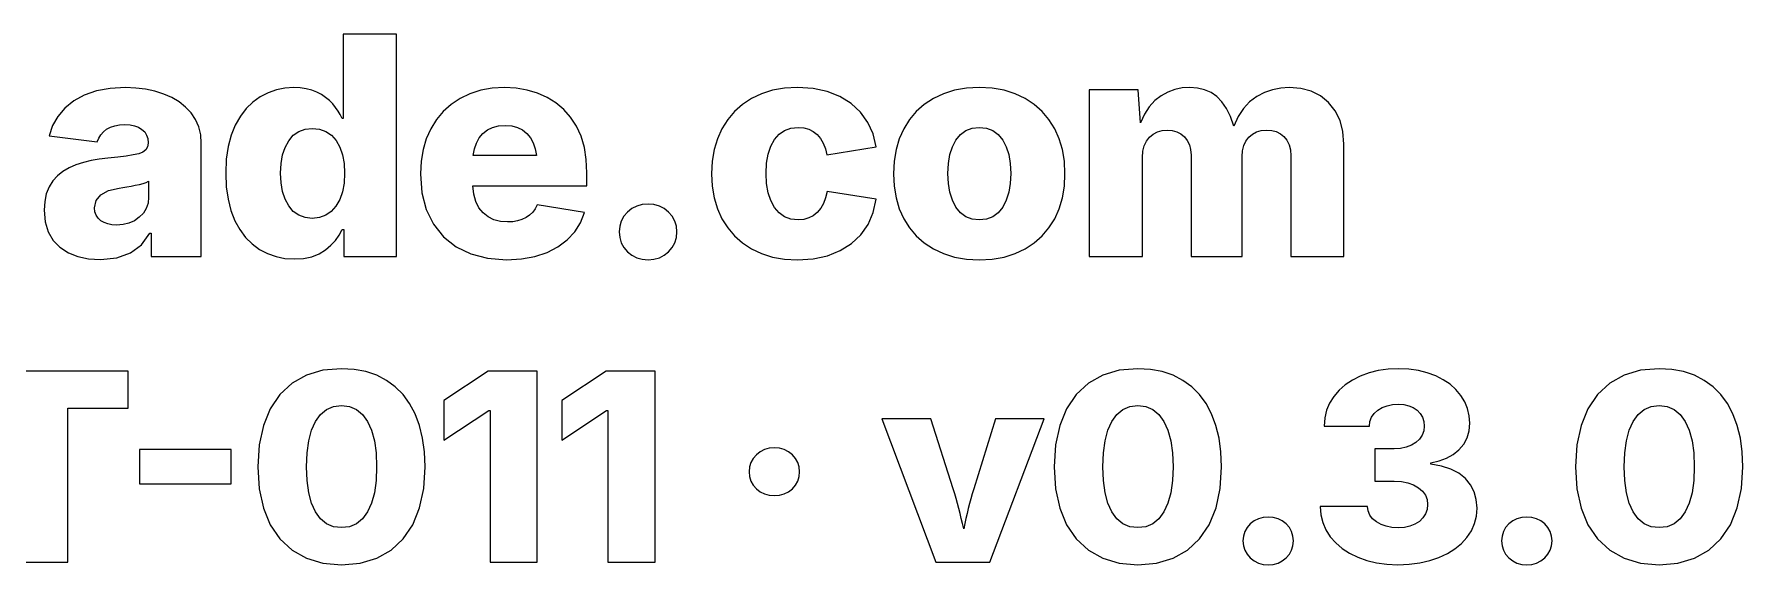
# Model space of a CAD drawing. Header units: metres. Extents: x 0.8 to 62.5, y 0.8 to 12.
# Drawn here: x 31.15 to 62.52, y 1.8 to 11.54 of the extents above; entities that cross this region are included whole.
import ezdxf

# ---------------------------------------------------------------- set-up
doc = ezdxf.new("R2010")
doc.units = ezdxf.units.M

msp = doc.modelspace()

# ---------------------------------------------------------------- linework, layer by layer
for p, q in [((37.8, 11.5402), (36.8239, 11.5402)), ((36.8239, 11.5402), (36.8239, 9.99503)), ((37.8, 7.45805), (37.8, 11.5402)), ((32.0674, 10.4215), (31.8728, 10.3142)), ((32.2904, 10.4981), (32.0674, 10.4215)), ((32.5421, 10.5441), (32.2904, 10.4981)), ((32.8223, 10.5594), (32.5421, 10.5441)), ((33.0126, 10.5521), (32.8223, 10.5594)), ((33.1935, 10.53), (33.0126, 10.5521)), ((33.3652, 10.4931), (33.1935, 10.53)), ((33.5276, 10.4416), (33.3652, 10.4931)), ((33.6774, 10.3758), (33.5276, 10.4416)), ((33.8109, 10.2961), (33.6774, 10.3758)), ((35.2996, 10.3896), (35.164, 10.2935)), ((35.4446, 10.4639), (35.2996, 10.3896)), ((35.5951, 10.517), (35.4446, 10.4639)), ((35.751, 10.5488), (35.5951, 10.517)), ((35.9124, 10.5594), (35.751, 10.5488)), ((36.0326, 10.5542), (35.9124, 10.5594)), ((36.1438, 10.5385), (36.0326, 10.5542)), ((36.2458, 10.5124), (36.1438, 10.5385)), ((36.3387, 10.4759), (36.2458, 10.5124)), ((36.4231, 10.4312), (36.3387, 10.4759)), ((36.4996, 10.3807), (36.4231, 10.4312)), ((36.5683, 10.3243), (36.4996, 10.3807)), ((38.9678, 10.3608), (38.8039, 10.2516)), ((39.1495, 10.4477), (38.9678, 10.3608)), ((39.3465, 10.5098), (39.1495, 10.4477)), ((39.559, 10.547), (39.3465, 10.5098)), ((39.7868, 10.5594), (39.559, 10.547)), ((40.0008, 10.5482), (39.7868, 10.5594)), ((40.2023, 10.5146), (40.0008, 10.5482)), ((40.3914, 10.4585), (40.2023, 10.5146)), ((40.568, 10.38), (40.3914, 10.4585)), ((40.7292, 10.2796), (40.568, 10.38)), ((44.32, 10.3608), (44.1536, 10.2516)), ((44.5053, 10.4477), (44.32, 10.3608)), ((44.7078, 10.5098), (44.5053, 10.4477)), ((44.9274, 10.547), (44.7078, 10.5098)), ((45.1643, 10.5594), (44.9274, 10.547)), ((45.451, 10.5411), (45.1643, 10.5594)), ((45.7108, 10.4861), (45.451, 10.5411)), ((45.9439, 10.3945), (45.7108, 10.4861)), ((46.1501, 10.2663), (45.9439, 10.3945)), ((47.6589, 10.3608), (47.4924, 10.2516)), ((47.8442, 10.4477), (47.6589, 10.3608)), ((48.0466, 10.5098), (47.8442, 10.4477)), ((48.2663, 10.547), (48.0466, 10.5098)), ((48.5031, 10.5594), (48.2663, 10.547)), ((48.7399, 10.547), (48.5031, 10.5594)), ((48.9592, 10.5098), (48.7399, 10.547)), ((49.1613, 10.4477), (48.9592, 10.5098)), ((49.3459, 10.3608), (49.1613, 10.4477)), ((49.5118, 10.2516), (49.3459, 10.3608)), ((51.4208, 10.5211), (50.5205, 10.5211)), ((50.5205, 10.5211), (50.5205, 7.45805)), ((51.4657, 9.91286), (51.4208, 10.5211)), ((51.8401, 10.4101), (51.7247, 10.322)), ((51.9652, 10.4767), (51.8401, 10.4101)), ((52.095, 10.5242), (51.9652, 10.4767)), ((52.2296, 10.5527), (52.095, 10.5242)), ((52.3688, 10.5622), (52.2296, 10.5527)), ((52.5113, 10.5517), (52.3688, 10.5622)), ((52.6413, 10.5204), (52.5113, 10.5517)), ((52.7588, 10.4682), (52.6413, 10.5204)), ((52.8639, 10.3951), (52.7588, 10.4682)), ((52.9576, 10.2985), (52.8639, 10.3951)), ((53.5987, 10.3964), (53.4677, 10.3003)), ((53.7406, 10.4689), (53.5987, 10.3964)), ((53.8873, 10.5208), (53.7406, 10.4689)), ((54.0386, 10.5518), (53.8873, 10.5208)), ((54.1947, 10.5622), (54.0386, 10.5518)), ((54.405, 10.5449), (54.1947, 10.5622)), ((54.5954, 10.493), (54.405, 10.5449)), ((54.7661, 10.4065), (54.5954, 10.493)), ((54.9169, 10.2855), (54.7661, 10.4065)), ((31.7094, 10.1825), (31.5794, 10.0324)), ((31.8728, 10.3142), (31.7094, 10.1825)), ((33.9284, 10.2025), (33.8109, 10.2961)), ((34.0297, 10.095), (33.9284, 10.2025)), ((34.1113, 9.9744), (34.0297, 10.095)), ((35.0422, 10.1752), (34.9341, 10.0346)), ((35.164, 10.2935), (35.0422, 10.1752)), ((36.629, 10.2621), (36.5683, 10.3243)), ((36.6824, 10.1967), (36.629, 10.2621)), ((36.7289, 10.1303), (36.6824, 10.1967)), ((36.7686, 10.0631), (36.7289, 10.1303)), ((36.8015, 9.99503), (36.7686, 10.0631)), ((38.6597, 10.1228), (38.5353, 9.97423)), ((38.8039, 10.2516), (38.6597, 10.1228)), ((40.8723, 10.1581), (40.7292, 10.2796)), ((40.9971, 10.0153), (40.8723, 10.1581)), ((44.0076, 10.1228), (43.8822, 9.97423)), ((44.1536, 10.2516), (44.0076, 10.1228)), ((46.3234, 10.1067), (46.1501, 10.2663)), ((46.4576, 9.92107), (46.3234, 10.1067)), ((47.3465, 10.1228), (47.2211, 9.97423)), ((47.4924, 10.2516), (47.3465, 10.1228)), ((49.6573, 10.1228), (49.5118, 10.2516)), ((49.7824, 9.97423), (49.6573, 10.1228)), ((51.5375, 10.0734), (51.4657, 9.91286)), ((51.6238, 10.2098), (51.5375, 10.0734)), ((51.7247, 10.322), (51.6238, 10.2098)), ((53.0409, 10.1759), (52.9576, 10.2985)), ((53.1139, 10.0272), (53.0409, 10.1759)), ((53.3537, 10.1776), (53.2566, 10.0284)), ((53.4677, 10.3003), (53.3537, 10.1776)), ((55.0403, 10.1341), (54.9169, 10.2855)), ((55.1284, 9.9567), (55.0403, 10.1341)), ((31.4829, 9.86398), (31.4199, 9.67725)), ((31.5794, 10.0324), (31.4829, 9.86398)), ((32.3686, 9.69502), (32.4172, 9.74878)), ((32.4172, 9.74878), (32.4773, 9.79501)), ((32.4773, 9.79501), (32.5478, 9.83218)), ((32.5478, 9.83218), (32.6273, 9.85873)), ((32.6273, 9.85873), (32.716, 9.87466)), ((32.716, 9.87466), (32.8138, 9.87997)), ((32.8138, 9.87997), (32.9081, 9.87459)), ((32.9081, 9.87459), (32.9916, 9.8584)), ((32.9916, 9.8584), (33.0644, 9.83144)), ((33.0644, 9.83144), (33.1266, 9.79369)), ((33.1266, 9.79369), (33.1763, 9.74599)), ((33.1763, 9.74599), (33.2118, 9.68922)), ((34.1696, 9.84126), (34.1113, 9.9744)), ((34.2046, 9.69565), (34.1696, 9.84126)), ((34.8396, 9.87173), (34.7629, 9.68596)), ((34.9341, 10.0346), (34.8396, 9.87173)), ((35.9046, 9.68436), (36.0046, 9.75499)), ((36.0046, 9.75499), (36.1213, 9.79738)), ((36.1213, 9.79738), (36.2546, 9.81149)), ((36.2546, 9.81149), (36.387, 9.79762)), ((36.387, 9.79762), (36.5039, 9.75601)), ((36.5039, 9.75601), (36.6051, 9.68665)), ((36.8239, 9.99503), (36.8015, 9.99503)), ((38.4307, 9.806), (38.3479, 9.62073)), ((38.5353, 9.97423), (38.4307, 9.806)), ((39.3872, 9.71696), (39.4689, 9.78229)), ((39.4689, 9.78229), (39.5642, 9.82895)), ((39.5642, 9.82895), (39.673, 9.85695)), ((39.673, 9.85695), (39.7952, 9.86627)), ((39.7952, 9.86627), (39.916, 9.85712)), ((39.916, 9.85712), (40.0231, 9.82964)), ((40.0231, 9.82964), (40.1166, 9.78383)), ((40.1166, 9.78383), (40.1963, 9.71971)), ((41.1037, 9.85121), (40.9971, 10.0153)), ((41.1889, 9.66687), (41.1037, 9.85121)), ((43.7773, 9.806), (43.6945, 9.62073)), ((43.8822, 9.97423), (43.7773, 9.806)), ((44.8257, 9.70232), (44.9265, 9.77211)), ((44.9265, 9.77211), (45.0431, 9.81398)), ((45.0431, 9.81398), (45.1755, 9.82794)), ((45.1755, 9.82794), (45.2783, 9.81972)), ((45.2783, 9.81972), (45.3707, 9.79506)), ((45.3707, 9.79506), (45.4529, 9.75395)), ((45.4529, 9.75395), (45.5246, 9.6964)), ((46.5527, 9.70941), (46.4576, 9.92107)), ((47.1161, 9.806), (47.0333, 9.62073)), ((47.2211, 9.97423), (47.1161, 9.806)), ((48.1565, 9.69847), (48.2556, 9.7704)), ((48.2556, 9.7704), (48.3711, 9.81355)), ((48.3711, 9.81355), (48.5031, 9.82794)), ((48.5031, 9.82794), (48.6351, 9.81355)), ((48.6351, 9.81355), (48.7506, 9.7704)), ((48.7506, 9.7704), (48.8497, 9.69847)), ((49.8872, 9.806), (49.7824, 9.97423)), ((49.9701, 9.62073), (49.8872, 9.806)), ((51.6952, 9.70737), (51.7725, 9.74847)), ((51.7725, 9.74847), (51.8586, 9.77315)), ((51.8586, 9.77315), (51.9537, 9.78136)), ((51.9537, 9.78136), (52.046, 9.77356)), ((52.046, 9.77356), (52.1294, 9.75018)), ((52.1294, 9.75018), (52.2038, 9.71123)), ((53.1766, 9.85258), (53.1139, 10.0272)), ((53.2566, 10.0284), (53.1766, 9.85258)), ((53.5172, 9.70659), (53.5938, 9.74814)), ((53.5938, 9.74814), (53.6813, 9.77306)), ((53.6813, 9.77306), (53.7796, 9.78136)), ((53.7796, 9.78136), (53.8721, 9.77382)), ((53.8721, 9.77382), (53.956, 9.75122)), ((53.956, 9.75122), (54.0312, 9.71355)), ((55.1812, 9.75327), (55.1284, 9.9567)), ((55.1988, 9.52382), (55.1812, 9.75327)), ((31.4199, 9.67725), (32.3062, 9.5649)), ((32.3062, 9.5649), (32.3316, 9.63373)), ((32.3316, 9.63373), (32.3686, 9.69502)), ((33.197, 9.41869), (33.1431, 9.377)), ((33.2294, 9.4722), (33.197, 9.41869)), ((33.2118, 9.68922), (33.2331, 9.62338)), ((33.2402, 9.53751), (33.2294, 9.4722)), ((33.2331, 9.62338), (33.2402, 9.54846)), ((33.2402, 9.54846), (33.2402, 9.53751)), ((34.2162, 9.53751), (34.2046, 9.69565)), ((34.2162, 7.45805), (34.2162, 9.53751)), ((34.7081, 9.47655), (34.6752, 9.24352)), ((34.7629, 9.68596), (34.7081, 9.47655)), ((35.7087, 9.32278), (35.7556, 9.46329)), ((35.7556, 9.46329), (35.8212, 9.58546)), ((35.8212, 9.58546), (35.9046, 9.68436)), ((36.6051, 9.68665), (36.6907, 9.58955)), ((36.6907, 9.58955), (36.7588, 9.46866)), ((36.7588, 9.46866), (36.8074, 9.32791)), ((38.2888, 9.42108), (38.2533, 9.20703)), ((38.3479, 9.62073), (38.2888, 9.42108)), ((39.2091, 9.31285), (39.2307, 9.43365)), ((39.2307, 9.43365), (39.2676, 9.54128)), ((39.2676, 9.54128), (39.3198, 9.63571)), ((39.3198, 9.63571), (39.3872, 9.71696)), ((40.1963, 9.71971), (40.2619, 9.63931)), ((40.2619, 9.63931), (40.3127, 9.54471)), ((40.3127, 9.54471), (40.3489, 9.4359)), ((40.3489, 9.4359), (40.3702, 9.31285)), ((41.2499, 9.4632), (41.1889, 9.66687)), ((41.2864, 9.24016), (41.2499, 9.4632)), ((43.6353, 9.42108), (43.5998, 9.20703)), ((43.6945, 9.62073), (43.6353, 9.42108)), ((44.625, 9.33784), (44.6732, 9.4821)), ((44.6732, 9.4821), (44.7407, 9.60461)), ((44.7407, 9.60461), (44.8257, 9.70232)), ((45.5246, 9.6964), (45.5859, 9.62381)), ((45.5859, 9.62381), (45.6365, 9.53751)), ((45.6365, 9.53751), (45.6764, 9.4375)), ((45.6764, 9.4375), (45.7056, 9.32381)), ((45.7056, 9.32381), (46.6087, 9.47174)), ((46.6087, 9.47174), (46.5527, 9.70941)), ((46.9742, 9.42108), (46.9387, 9.20703)), ((47.0333, 9.62073), (46.9742, 9.42108)), ((47.9625, 9.32928), (48.009, 9.47313)), ((48.009, 9.47313), (48.074, 9.59779)), ((48.074, 9.59779), (48.1565, 9.69847)), ((48.8497, 9.69847), (48.9322, 9.59779)), ((48.9322, 9.59779), (48.9973, 9.47313)), ((48.9973, 9.47313), (49.0437, 9.32928)), ((50.0292, 9.42108), (49.9701, 9.62073)), ((50.0647, 9.20703), (50.0292, 9.42108)), ((51.5073, 9.39093), (51.5313, 9.49092)), ((51.5313, 9.49092), (51.5711, 9.57722)), ((51.5711, 9.57722), (51.627, 9.64983)), ((51.627, 9.64983), (51.6952, 9.70737)), ((52.2038, 9.71123), (52.2693, 9.65669)), ((52.2693, 9.65669), (52.3226, 9.58896)), ((52.3226, 9.58896), (52.3608, 9.51045)), ((52.3608, 9.51045), (52.3837, 9.42114)), ((52.3837, 9.42114), (52.3913, 9.32106)), ((53.3384, 9.4006), (53.361, 9.494)), ((53.361, 9.494), (53.3987, 9.57661)), ((53.3987, 9.57661), (53.4514, 9.64845)), ((53.4514, 9.64845), (53.5172, 9.70659)), ((54.0312, 9.71355), (54.0979, 9.66081)), ((54.0979, 9.66081), (54.1525, 9.59351)), ((54.1525, 9.59351), (54.1916, 9.51218)), ((54.1916, 9.51218), (54.215, 9.41679)), ((54.215, 9.41679), (54.2227, 9.30736)), ((55.1988, 7.45805), (55.1988, 9.52382)), ((31.9149, 9.14297), (31.789, 9.08853)), ((32.0507, 9.18665), (31.9149, 9.14297)), ((32.193, 9.22176), (32.0507, 9.18665)), ((32.3417, 9.24831), (32.193, 9.22176)), ((32.4969, 9.26628), (32.3417, 9.24831)), ((32.6819, 9.28366), (32.4969, 9.26628)), ((32.8387, 9.30293), (32.6819, 9.28366)), ((32.9673, 9.32408), (32.8387, 9.30293)), ((33.0677, 9.34711), (32.9673, 9.32408)), ((33.1431, 9.377), (33.0677, 9.34711)), ((34.6752, 9.24352), (34.6643, 8.98683)), ((35.6712, 8.98683), (35.6806, 9.16397)), ((35.6806, 9.16397), (35.7087, 9.32278)), ((36.8074, 9.32791), (36.8366, 9.16731)), ((36.8366, 9.16731), (36.8464, 8.98683)), ((38.2533, 9.20703), (38.2414, 8.97859)), ((40.3702, 9.31285), (39.2091, 9.31285)), ((41.2986, 8.99779), (41.2864, 9.24016)), ((43.5998, 9.20703), (43.588, 8.97859)), ((44.5865, 8.98409), (44.5961, 9.17183)), ((44.5961, 9.17183), (44.625, 9.33784)), ((46.9387, 9.20703), (46.9268, 8.97859)), ((47.9254, 8.98409), (47.9346, 9.16628)), ((47.9346, 9.16628), (47.9625, 9.32928)), ((49.0437, 9.32928), (49.0716, 9.16628)), ((49.0716, 9.16628), (49.0809, 8.98409)), ((50.0766, 8.97859), (50.0647, 9.20703)), ((51.4994, 9.27722), (51.5073, 9.39093)), ((51.4994, 7.45805), (51.4994, 9.27722)), ((52.3913, 9.32106), (52.3913, 7.45805)), ((53.3308, 9.29642), (53.3384, 9.4006)), ((53.3308, 7.45805), (53.3308, 9.29642)), ((54.2227, 9.30736), (54.2227, 7.45805)), ((31.49, 8.84709), (31.4201, 8.73837)), ((31.5765, 8.9406), (31.49, 8.84709)), ((31.6762, 9.02107), (31.5765, 8.9406)), ((31.789, 9.08853), (31.6762, 9.02107)), ((33.0798, 8.78355), (33.1455, 8.80121)), ((33.1455, 8.80121), (33.2018, 8.82057)), ((33.2018, 8.82057), (33.2486, 8.84164)), ((33.2486, 8.84164), (33.2486, 8.54848)), ((34.6643, 8.98683), (34.6748, 8.73727)), ((35.6806, 8.80962), (35.6712, 8.98683)), ((35.7087, 8.65053), (35.6806, 8.80962)), ((36.8365, 8.8085), (36.8071, 8.64882)), ((36.8464, 8.98683), (36.8365, 8.8085)), ((38.2414, 8.97859), (38.2678, 8.62988)), ((41.2986, 8.75668), (41.2986, 8.99779)), ((43.588, 8.97859), (43.5998, 8.75026)), ((44.5961, 8.79718), (44.5865, 8.98409)), ((44.625, 8.631), (44.5961, 8.79718)), ((46.9268, 8.97859), (46.9387, 8.75026)), ((47.9346, 8.80165), (47.9254, 8.98409)), ((47.9625, 8.63786), (47.9346, 8.80165)), ((49.0716, 8.80165), (49.0437, 8.63786)), ((49.0809, 8.98409), (49.0716, 8.80165)), ((50.0647, 8.75026), (50.0766, 8.97859)), ((31.3701, 8.61218), (31.3401, 8.46851)), ((31.4201, 8.73837), (31.3701, 8.61218)), ((32.2557, 8.3512), (32.284, 8.48596)), ((32.284, 8.48596), (32.3686, 8.59161)), ((32.3686, 8.59161), (32.5097, 8.66815)), ((32.5097, 8.66815), (32.7073, 8.71559)), ((32.7073, 8.71559), (32.7774, 8.72707)), ((32.7774, 8.72707), (32.8503, 8.73955)), ((32.8503, 8.73955), (32.926, 8.75308)), ((32.926, 8.75308), (33.0045, 8.76764)), ((33.0045, 8.76764), (33.0798, 8.78355)), ((33.2486, 8.54848), (33.2379, 8.44006)), ((34.6748, 8.73727), (34.7064, 8.50909)), ((34.7064, 8.50909), (34.759, 8.30234)), ((35.7556, 8.50961), (35.7087, 8.65053)), ((35.8212, 8.38684), (35.7556, 8.50961)), ((36.758, 8.5078), (36.6893, 8.38545)), ((36.8071, 8.64882), (36.758, 8.5078)), ((38.2678, 8.62988), (38.347, 8.32074)), ((39.2204, 8.60129), (39.2035, 8.75668)), ((39.2035, 8.75668), (41.2986, 8.75668)), ((39.2571, 8.46661), (39.2204, 8.60129)), ((43.5998, 8.75026), (43.6353, 8.53648)), ((43.6353, 8.53648), (43.6945, 8.33725)), ((44.6732, 8.48552), (44.625, 8.631)), ((44.7407, 8.36078), (44.6732, 8.48552)), ((45.6802, 8.53615), (45.6407, 8.43341)), ((45.7084, 8.65257), (45.6802, 8.53615)), ((46.6115, 8.51013), (45.7084, 8.65257)), ((46.5556, 8.2662), (46.6115, 8.51013)), ((46.9387, 8.75026), (46.9742, 8.53648)), ((46.9742, 8.53648), (47.0333, 8.33725)), ((48.009, 8.49274), (47.9625, 8.63786)), ((48.074, 8.36627), (48.009, 8.49274)), ((48.9973, 8.49274), (48.9322, 8.36627)), ((49.0437, 8.63786), (48.9973, 8.49274)), ((49.9701, 8.33725), (50.0292, 8.53648)), ((50.0292, 8.53648), (50.0647, 8.75026)), ((31.3401, 8.46851), (31.3302, 8.30737)), ((31.3302, 8.30737), (31.3483, 8.09436)), ((32.2628, 8.27904), (32.2557, 8.3512)), ((32.2841, 8.21594), (32.2628, 8.27904)), ((32.3196, 8.16193), (32.2841, 8.21594)), ((32.3693, 8.11697), (32.3196, 8.16193)), ((33.0775, 8.17857), (32.9872, 8.11626)), ((33.1524, 8.25513), (33.0775, 8.17857)), ((33.2058, 8.34229), (33.1524, 8.25513)), ((33.2379, 8.44006), (33.2058, 8.34229)), ((34.759, 8.30234), (34.8326, 8.11697)), ((35.9046, 8.28734), (35.8212, 8.38684)), ((36.0046, 8.21628), (35.9046, 8.28734)), ((36.1213, 8.17365), (36.0046, 8.21628)), ((36.2546, 8.15942), (36.1213, 8.17365)), ((36.3859, 8.17355), (36.2546, 8.15942)), ((36.5021, 8.21593), (36.3859, 8.17355)), ((36.6032, 8.28658), (36.5021, 8.21593)), ((36.6893, 8.38545), (36.6032, 8.28658)), ((38.347, 8.32074), (38.4789, 8.05113)), ((39.3136, 8.35265), (39.2571, 8.46661)), ((39.39, 8.25941), (39.3136, 8.35265)), ((39.4828, 8.1869), (39.39, 8.25941)), ((39.5888, 8.13513), (39.4828, 8.1869)), ((40.1795, 8.1745), (40.1047, 8.13914)), ((40.2458, 8.21945), (40.1795, 8.1745)), ((40.3015, 8.27347), (40.2458, 8.21945)), ((40.3467, 8.33656), (40.3015, 8.27347)), ((40.3814, 8.40874), (40.3467, 8.33656)), ((41.2537, 8.26903), (40.3814, 8.40874)), ((41.179, 8.08049), (41.2537, 8.26903)), ((41.9769, 8.19804), (41.9291, 8.11115)), ((42.0438, 8.27586), (41.9769, 8.19804)), ((42.1247, 8.34), (42.0438, 8.27586)), ((42.2145, 8.38582), (42.1247, 8.34)), ((42.3133, 8.4133), (42.2145, 8.38582)), ((42.421, 8.42247), (42.3133, 8.4133)), ((42.5287, 8.4133), (42.421, 8.42247)), ((42.6275, 8.38582), (42.5287, 8.4133)), ((42.7173, 8.34), (42.6275, 8.38582)), ((42.7982, 8.27586), (42.7173, 8.34)), ((42.8651, 8.19804), (42.7982, 8.27586)), ((42.9129, 8.11115), (42.8651, 8.19804)), ((43.6945, 8.33725), (43.7773, 8.15256)), ((44.8257, 8.2607), (44.7407, 8.36078)), ((44.9265, 8.18922), (44.8257, 8.2607)), ((45.0431, 8.14633), (44.9265, 8.18922)), ((45.3714, 8.16629), (45.2785, 8.14059)), ((45.4545, 8.20909), (45.3714, 8.16629)), ((45.5275, 8.26903), (45.4545, 8.20909)), ((45.5898, 8.34438), (45.5275, 8.26903)), ((45.6407, 8.43341), (45.5898, 8.34438)), ((46.4607, 8.0495), (46.5556, 8.2662)), ((47.0333, 8.33725), (47.1161, 8.15256)), ((48.1565, 8.26379), (48.074, 8.36627)), ((48.2556, 8.1906), (48.1565, 8.26379)), ((48.3711, 8.14668), (48.2556, 8.1906)), ((48.7506, 8.1906), (48.6351, 8.14668)), ((48.8497, 8.26379), (48.7506, 8.1906)), ((48.9322, 8.36627), (48.8497, 8.26379)), ((49.8872, 8.15256), (49.9701, 8.33725)), ((31.3483, 8.09436), (31.4027, 7.91013)), ((31.4027, 7.91013), (31.4934, 7.75465)), ((32.4301, 8.0816), (32.3693, 8.11697)), ((32.4987, 8.05634), (32.4301, 8.0816)), ((32.5752, 8.04118), (32.4987, 8.05634)), ((32.6596, 8.03613), (32.5752, 8.04118)), ((32.7783, 8.04503), (32.6596, 8.03613)), ((32.8875, 8.07175), (32.7783, 8.04503)), ((32.9872, 8.11626), (32.8875, 8.07175)), ((33.1164, 7.67604), (33.271, 7.88818)), ((33.271, 7.88818), (33.2963, 7.88818)), ((33.2963, 7.88818), (33.2963, 7.45805)), ((34.8326, 8.11697), (34.9241, 7.95309)), ((34.9241, 7.95309), (35.0303, 7.81079)), ((36.6784, 7.75635), (36.7476, 7.85251)), ((36.7476, 7.85251), (36.8015, 7.95396)), ((36.8015, 7.95396), (36.8352, 7.95396)), ((36.8352, 7.95396), (36.8352, 7.45805)), ((38.4789, 8.05113), (38.6635, 7.82109)), ((39.7079, 8.10405), (39.5888, 8.13513)), ((39.8401, 8.0937), (39.7079, 8.10405)), ((39.935, 8.09875), (39.8401, 8.0937)), ((40.0231, 8.11389), (39.935, 8.09875)), ((40.1047, 8.13914), (40.0231, 8.11389)), ((40.9342, 7.76405), (41.0725, 7.91217)), ((41.0725, 7.91217), (41.179, 8.08049)), ((41.9005, 8.01517), (41.8909, 7.91013)), ((41.8909, 7.91013), (41.9005, 7.80627)), ((41.9291, 8.11115), (41.9005, 8.01517)), ((42.9415, 8.01517), (42.9129, 8.11115)), ((42.9511, 7.91013), (42.9415, 8.01517)), ((42.9415, 7.80627), (42.9511, 7.91013)), ((43.7773, 8.15256), (43.8822, 7.98492)), ((43.8822, 7.98492), (44.0076, 7.83681)), ((45.1755, 8.13203), (45.0431, 8.14633)), ((45.2785, 8.14059), (45.1755, 8.13203)), ((46.1543, 7.69778), (46.327, 7.86003)), ((46.327, 7.86003), (46.4607, 8.0495)), ((47.1161, 8.15256), (47.2211, 7.98492)), ((47.2211, 7.98492), (47.3465, 7.83681)), ((48.5031, 8.13203), (48.3711, 8.14668)), ((48.6351, 8.14668), (48.5031, 8.13203)), ((49.6573, 7.83681), (49.7824, 7.98492)), ((49.7824, 7.98492), (49.8872, 8.15256)), ((31.4934, 7.75465), (31.6204, 7.62794)), ((31.6204, 7.62794), (31.7757, 7.52965)), ((32.9134, 7.52451), (33.1164, 7.67604)), ((35.0303, 7.81079), (35.1513, 7.69008)), ((35.1513, 7.69008), (35.2869, 7.59093)), ((35.2869, 7.59093), (35.4338, 7.51363)), ((36.3781, 7.50746), (36.4944, 7.57999)), ((36.4944, 7.57999), (36.594, 7.66551)), ((36.594, 7.66551), (36.6784, 7.75635)), ((38.6635, 7.82109), (38.8943, 7.6371)), ((38.8943, 7.6371), (39.1646, 7.50568)), ((40.3432, 7.45944), (40.5661, 7.53307)), ((40.5661, 7.53307), (40.7643, 7.63614)), ((40.7643, 7.63614), (40.9342, 7.76405)), ((41.9005, 7.80627), (41.9291, 7.71114)), ((41.9291, 7.71114), (41.9769, 7.62476)), ((41.9769, 7.62476), (42.0438, 7.5471)), ((42.0438, 7.5471), (42.1247, 7.48297)), ((42.7173, 7.48297), (42.7982, 7.5471)), ((42.7982, 7.5471), (42.8651, 7.62476)), ((42.8651, 7.62476), (42.9129, 7.71114)), ((42.9129, 7.71114), (42.9415, 7.80627)), ((44.0076, 7.83681), (44.1536, 7.70822)), ((44.1536, 7.70822), (44.32, 7.59914)), ((44.32, 7.59914), (44.5053, 7.51225)), ((45.7147, 7.47485), (45.9483, 7.56775)), ((45.9483, 7.56775), (46.1543, 7.69778)), ((47.3465, 7.83681), (47.4924, 7.70822)), ((47.4924, 7.70822), (47.6589, 7.59914)), ((47.6589, 7.59914), (47.8442, 7.51225)), ((49.1613, 7.51225), (49.3459, 7.59914)), ((49.3459, 7.59914), (49.5118, 7.70822)), ((49.5118, 7.70822), (49.6573, 7.83681)), ((31.7757, 7.52965), (31.951, 7.45944)), ((31.951, 7.45944), (32.1466, 7.41733)), ((32.1466, 7.41733), (32.3623, 7.40329)), ((32.3623, 7.40329), (32.662, 7.43359)), ((32.662, 7.43359), (32.9134, 7.52451)), ((33.2963, 7.45805), (34.2162, 7.45805)), ((35.4338, 7.51363), (35.5884, 7.4584)), ((35.5884, 7.4584), (35.7508, 7.42528)), ((35.7508, 7.42528), (35.9208, 7.41423)), ((35.9208, 7.41423), (36.0913, 7.42459)), ((36.0913, 7.42459), (36.2437, 7.45567)), ((36.2437, 7.45567), (36.3781, 7.50746)), ((36.8352, 7.45805), (37.8, 7.45805)), ((39.1646, 7.50568), (39.4742, 7.42682)), ((39.4742, 7.42682), (39.8233, 7.40053)), ((39.8233, 7.40053), (40.0956, 7.41527)), ((40.0956, 7.41527), (40.3432, 7.45944)), ((42.1247, 7.48297), (42.2145, 7.43718)), ((42.2145, 7.43718), (42.3133, 7.4097)), ((42.3133, 7.4097), (42.421, 7.40053)), ((42.421, 7.40053), (42.5287, 7.4097)), ((42.5287, 7.4097), (42.6275, 7.43718)), ((42.6275, 7.43718), (42.7173, 7.48297)), ((44.5053, 7.51225), (44.7078, 7.45018)), ((44.7078, 7.45018), (44.9274, 7.41295)), ((44.9274, 7.41295), (45.1643, 7.40053)), ((45.1643, 7.40053), (45.4533, 7.41911)), ((45.4533, 7.41911), (45.7147, 7.47485)), ((47.8442, 7.51225), (48.0466, 7.45018)), ((48.0466, 7.45018), (48.2663, 7.41295)), ((48.2663, 7.41295), (48.5031, 7.40053)), ((48.5031, 7.40053), (48.7399, 7.41295)), ((48.7399, 7.41295), (48.9592, 7.45018)), ((48.9592, 7.45018), (49.1613, 7.51225)), ((50.5205, 7.45805), (51.4994, 7.45805)), ((52.3913, 7.45805), (53.3308, 7.45805)), ((54.2227, 7.45805), (55.1988, 7.45805)), ((32.8713, 5.35341), (29.7943, 5.35341)), ((32.8713, 4.67622), (32.8713, 5.35341)), ((36.4479, 5.37077), (36.1455, 5.28171)), ((36.79, 5.40045), (36.4479, 5.37077)), ((37.0229, 5.38708), (36.79, 5.40045)), ((37.2384, 5.34695), (37.0229, 5.38708)), ((37.4364, 5.28009), (37.2384, 5.34695)), ((39.4863, 5.35341), (38.6716, 4.81729)), ((40.3819, 5.35341), (39.4863, 5.35341)), ((40.3819, 1.84982), (40.3819, 5.35341)), ((41.6525, 5.35341), (40.8378, 4.81729)), ((42.5481, 5.35341), (41.6525, 5.35341)), ((42.5481, 1.84982), (42.5481, 5.35341)), ((51.0725, 5.37077), (50.7701, 5.28171)), ((51.4146, 5.40045), (51.0725, 5.37077)), ((51.6475, 5.38708), (51.4146, 5.40045)), ((51.863, 5.34695), (51.6475, 5.38708)), ((52.061, 5.28009), (51.863, 5.34695)), ((55.829, 5.36665), (55.6592, 5.3244)), ((56.0095, 5.39201), (55.829, 5.36665)), ((56.2005, 5.40045), (56.0095, 5.39201)), ((56.3886, 5.39223), (56.2005, 5.40045)), ((56.5652, 5.36754), (56.3886, 5.39223)), ((56.7303, 5.32639), (56.5652, 5.36754)), ((60.6458, 5.37077), (60.3434, 5.28171)), ((60.9879, 5.40045), (60.6458, 5.37077)), ((61.2208, 5.38708), (60.9879, 5.40045)), ((61.4363, 5.34695), (61.2208, 5.38708)), ((61.6343, 5.28009), (61.4363, 5.34695)), ((35.8829, 5.13326), (35.66, 4.92545)), ((36.1455, 5.28171), (35.8829, 5.13326)), ((37.6169, 5.18646), (37.4364, 5.28009)), ((37.7786, 5.06764), (37.6169, 5.18646)), ((37.9203, 4.92516), (37.7786, 5.06764)), ((50.5075, 5.13326), (50.2846, 4.92545)), ((50.7701, 5.28171), (50.5075, 5.13326)), ((52.2415, 5.18646), (52.061, 5.28009)), ((52.4032, 5.06764), (52.2415, 5.18646)), ((52.5449, 4.92516), (52.4032, 5.06764)), ((55.2245, 5.10446), (55.1111, 5.0049)), ((55.3541, 5.19124), (55.2245, 5.10446)), ((55.4999, 5.26523), (55.3541, 5.19124)), ((55.6592, 5.3244), (55.4999, 5.26523)), ((56.8839, 5.26877), (56.7303, 5.32639)), ((57.0236, 5.19698), (56.8839, 5.26877)), ((57.147, 5.11327), (57.0236, 5.19698)), ((57.2542, 5.01767), (57.147, 5.11327)), ((60.0808, 5.13326), (59.8579, 4.92545)), ((60.3434, 5.28171), (60.0808, 5.13326)), ((61.8148, 5.18646), (61.6343, 5.28009)), ((61.9765, 5.06764), (61.8148, 5.18646)), ((62.1182, 4.92516), (61.9765, 5.06764)), ((35.66, 4.92545), (35.4823, 4.66444)), ((36.5164, 4.6524), (36.6443, 4.70729)), ((36.6443, 4.70729), (36.79, 4.72559)), ((36.79, 4.72559), (36.9368, 4.70729)), ((36.9368, 4.70729), (37.0654, 4.6524)), ((38.0418, 4.75902), (37.9203, 4.92516)), ((38.1432, 4.56921), (38.0418, 4.75902)), ((38.6716, 4.81729), (38.6716, 4.08838)), ((40.8378, 4.81729), (40.8378, 4.08838)), ((50.2846, 4.92545), (50.1069, 4.66444)), ((51.141, 4.6524), (51.2689, 4.70729)), ((51.2689, 4.70729), (51.4146, 4.72559)), ((51.4146, 4.72559), (51.5613, 4.70729)), ((51.5613, 4.70729), (51.69, 4.6524)), ((52.6664, 4.75902), (52.5449, 4.92516)), ((52.7679, 4.56921), (52.6664, 4.75902)), ((54.9361, 4.76924), (54.88, 4.63684)), ((55.0141, 4.89253), (54.9361, 4.76924)), ((55.1111, 5.0049), (55.0141, 4.89253)), ((55.9024, 4.68692), (55.9922, 4.72147)), ((55.9922, 4.72147), (56.0907, 4.74219)), ((56.0907, 4.74219), (56.198, 4.7491)), ((56.198, 4.7491), (56.2986, 4.74211)), ((56.2986, 4.74211), (56.3894, 4.72118)), ((56.3894, 4.72118), (56.4704, 4.68628)), ((57.3452, 4.91016), (57.2542, 5.01767)), ((57.4176, 4.79311), (57.3452, 4.91016)), ((57.4694, 4.66885), (57.4176, 4.79311)), ((59.8579, 4.92545), (59.6802, 4.66444)), ((60.7143, 4.6524), (60.8422, 4.70729)), ((60.8422, 4.70729), (60.9879, 4.72559)), ((60.9879, 4.72559), (61.1346, 4.70729)), ((61.1346, 4.70729), (61.2633, 4.6524)), ((62.2397, 4.75902), (62.1182, 4.92516)), ((62.3411, 4.56921), (62.2397, 4.75902)), ((31.7647, 4.67622), (32.8713, 4.67622)), ((31.7647, 1.84982), (31.7647, 4.67622)), ((35.4823, 4.66444), (35.3554, 4.35641)), ((36.2409, 4.27097), (36.3139, 4.43285)), ((36.3139, 4.43285), (36.4062, 4.56093)), ((36.4062, 4.56093), (36.5164, 4.6524)), ((37.0654, 4.6524), (37.176, 4.56093)), ((37.176, 4.56093), (37.2685, 4.43285)), ((37.2685, 4.43285), (37.3415, 4.27097)), ((38.2232, 4.35738), (38.1432, 4.56921)), ((38.6716, 4.08838), (39.4936, 4.63152)), ((39.4936, 4.63152), (39.5181, 4.63152)), ((39.5181, 4.63152), (39.5181, 1.84982)), ((40.8378, 4.08838), (41.6598, 4.63152)), ((41.6598, 4.63152), (41.6844, 4.63152)), ((41.6844, 4.63152), (41.6844, 1.84982)), ((47.615, 4.47868), (46.7119, 4.47868)), ((46.7119, 4.47868), (47.7057, 1.84982)), ((48.0247, 3.19246), (47.615, 4.47868)), ((48.8026, 4.47868), (48.4002, 3.19246)), ((48.6971, 1.84982), (49.6958, 4.47868)), ((49.6958, 4.47868), (48.8026, 4.47868)), ((50.1069, 4.66444), (49.98, 4.35641)), ((50.8655, 4.27097), (50.9385, 4.43285)), ((50.9385, 4.43285), (51.0308, 4.56093)), ((51.0308, 4.56093), (51.141, 4.6524)), ((51.69, 4.6524), (51.8006, 4.56093)), ((51.8006, 4.56093), (51.8931, 4.43285)), ((51.8931, 4.43285), (51.9661, 4.27097)), ((52.8478, 4.35738), (52.7679, 4.56921)), ((54.8459, 4.49532), (54.8337, 4.34468)), ((54.88, 4.63684), (54.8459, 4.49532)), ((55.6656, 4.34468), (55.6762, 4.43181)), ((55.6762, 4.43181), (55.7057, 4.50984)), ((55.7057, 4.50984), (55.7541, 4.57875)), ((55.7541, 4.57875), (55.8213, 4.63857)), ((55.8213, 4.63857), (55.9024, 4.68692)), ((56.4704, 4.68628), (56.5415, 4.63742)), ((56.5415, 4.63742), (56.5995, 4.57739)), ((56.5995, 4.57739), (56.6409, 4.50899)), ((56.6409, 4.50899), (56.6658, 4.43219)), ((56.6658, 4.43219), (56.674, 4.34703)), ((57.5005, 4.5374), (57.4694, 4.66885)), ((57.4983, 4.2581), (57.5108, 4.39876)), ((57.5108, 4.39876), (57.5005, 4.5374)), ((59.6802, 4.66444), (59.5533, 4.35641)), ((60.4388, 4.27097), (60.5118, 4.43285)), ((60.5118, 4.43285), (60.6041, 4.56093)), ((60.6041, 4.56093), (60.7143, 4.6524)), ((61.2633, 4.6524), (61.3739, 4.56093)), ((61.3739, 4.56093), (61.4664, 4.43285)), ((61.4664, 4.43285), (61.5394, 4.27097)), ((62.4211, 4.35738), (62.3411, 4.56921)), ((35.3554, 4.35641), (35.2793, 4.00136)), ((36.1888, 4.07808), (36.2409, 4.27097)), ((37.3415, 4.27097), (37.3936, 4.07808)), ((38.2804, 4.12511), (38.2232, 4.35738)), ((38.3147, 3.87241), (38.2804, 4.12511)), ((49.98, 4.35641), (49.9039, 4.00136)), ((50.8134, 4.07808), (50.8655, 4.27097)), ((51.9661, 4.27097), (52.0182, 4.07808)), ((52.905, 4.12511), (52.8478, 4.35738)), ((52.9393, 3.87241), (52.905, 4.12511)), ((54.8337, 4.34468), (55.6656, 4.34468)), ((56.5871, 4.10739), (56.5194, 4.04486)), ((56.6354, 4.1786), (56.5871, 4.10739)), ((56.6644, 4.25848), (56.6354, 4.1786)), ((56.674, 4.34703), (56.6644, 4.25848)), ((57.3983, 4.01472), (57.4608, 4.1301)), ((57.4608, 4.1301), (57.4983, 4.2581)), ((59.5533, 4.35641), (59.4772, 4.00136)), ((60.3867, 4.07808), (60.4388, 4.27097)), ((61.5394, 4.27097), (61.5915, 4.07808)), ((62.4783, 4.12511), (62.4211, 4.35738)), ((62.5126, 3.87241), (62.4783, 4.12511)), ((34.7671, 3.9167), (33.0814, 3.9167)), ((33.0814, 3.9167), (33.0814, 3.28418)), ((34.7671, 3.28418), (34.7671, 3.9167)), ((35.2793, 4.00136), (35.2539, 3.59927)), ((36.1471, 3.59927), (36.1575, 3.85419)), ((36.1575, 3.85419), (36.1888, 4.07808)), ((37.3936, 4.07808), (37.4249, 3.85419)), ((37.4249, 3.85419), (37.4353, 3.59927)), ((38.3261, 3.59927), (38.3147, 3.87241)), ((44.4101, 3.82146), (44.3516, 3.75467)), ((44.4809, 3.87651), (44.4101, 3.82146)), ((44.5595, 3.91583), (44.4809, 3.87651)), ((44.6459, 3.93942), (44.5595, 3.91583)), ((44.7401, 3.94728), (44.6459, 3.93942)), ((44.8344, 3.93942), (44.7401, 3.94728)), ((44.9208, 3.91583), (44.8344, 3.93942)), ((44.9994, 3.87651), (44.9208, 3.91583)), ((45.0701, 3.82146), (44.9994, 3.87651)), ((45.1286, 3.75467), (45.0701, 3.82146)), ((49.9039, 4.00136), (49.8785, 3.59927)), ((50.7717, 3.59927), (50.7821, 3.85419)), ((50.7821, 3.85419), (50.8134, 4.07808)), ((52.0182, 4.07808), (52.0495, 3.85419)), ((52.0495, 3.85419), (52.0599, 3.59927)), ((52.9507, 3.59927), (52.9393, 3.87241)), ((56.1219, 3.92847), (55.7661, 3.92847)), ((55.7661, 3.92847), (55.7661, 3.33591)), ((56.2379, 3.93575), (56.1219, 3.92847)), ((56.3428, 3.95757), (56.2379, 3.93575)), ((56.4366, 3.99394), (56.3428, 3.95757)), ((56.5194, 4.04486), (56.4366, 3.99394)), ((57.0817, 3.75621), (57.2036, 3.82484)), ((57.2036, 3.82484), (57.3108, 3.91199)), ((57.3108, 3.91199), (57.3983, 4.01472)), ((59.4772, 4.00136), (59.4518, 3.59927)), ((60.345, 3.59927), (60.3554, 3.85419)), ((60.3554, 3.85419), (60.3867, 4.07808)), ((61.5915, 4.07808), (61.6228, 3.85419)), ((61.6228, 3.85419), (61.6332, 3.59927)), ((62.524, 3.59927), (62.5126, 3.87241)), ((35.2539, 3.59927), (35.2793, 3.19734)), ((36.1574, 3.34563), (36.1471, 3.59927)), ((37.4353, 3.59927), (37.4249, 3.34563)), ((38.3009, 3.19829), (38.3261, 3.59927)), ((44.2847, 3.59773), (44.2764, 3.50757)), ((44.2764, 3.50757), (44.2847, 3.41843)), ((44.3098, 3.6801), (44.2847, 3.59773)), ((44.3516, 3.75467), (44.3098, 3.6801)), ((45.1704, 3.6801), (45.1286, 3.75467)), ((45.1955, 3.59773), (45.1704, 3.6801)), ((45.2039, 3.50757), (45.1955, 3.59773)), ((45.1955, 3.41843), (45.2039, 3.50757)), ((49.8785, 3.59927), (49.9039, 3.19734)), ((50.782, 3.34563), (50.7717, 3.59927)), ((52.0599, 3.59927), (52.0495, 3.34563)), ((52.9254, 3.19829), (52.9507, 3.59927)), ((56.7943, 3.67451), (56.9453, 3.70612)), ((56.7943, 3.64865), (56.7943, 3.67451)), ((56.9913, 3.61353), (56.7943, 3.64865)), ((56.9453, 3.70612), (57.0817, 3.75621)), ((57.1627, 3.55753), (56.9913, 3.61353)), ((57.3084, 3.48067), (57.1627, 3.55753)), ((57.4286, 3.38292), (57.3084, 3.48067)), ((59.4518, 3.59927), (59.4772, 3.19734)), ((60.3553, 3.34563), (60.345, 3.59927)), ((61.6332, 3.59927), (61.6228, 3.34563)), ((62.4987, 3.19829), (62.524, 3.59927)), ((33.0814, 3.28418), (34.7671, 3.28418)), ((35.2793, 3.19734), (35.3554, 2.84271)), ((36.1885, 3.12312), (36.1574, 3.34563)), ((37.4249, 3.34563), (37.3936, 3.12312)), ((38.2252, 2.84418), (38.3009, 3.19829)), ((44.2847, 3.41843), (44.3098, 3.33679)), ((44.3098, 3.33679), (44.3516, 3.26265)), ((44.3516, 3.26265), (44.4101, 3.196)), ((44.4101, 3.196), (44.4809, 3.14098)), ((44.4809, 3.14098), (44.5595, 3.10165)), ((44.9208, 3.10165), (44.9994, 3.14098)), ((44.9994, 3.14098), (45.0701, 3.196)), ((45.0701, 3.196), (45.1286, 3.26265)), ((45.1286, 3.26265), (45.1704, 3.33679)), ((45.1704, 3.33679), (45.1955, 3.41843)), ((48.0523, 3.104), (48.0247, 3.19246)), ((48.4002, 3.19246), (48.3727, 3.10304)), ((49.9039, 3.19734), (49.98, 2.84271)), ((50.8131, 3.12312), (50.782, 3.34563)), ((52.0495, 3.34563), (52.0182, 3.12312)), ((52.8498, 2.84418), (52.9254, 3.19829)), ((55.7661, 3.33591), (56.1219, 3.33591)), ((56.1219, 3.33591), (56.2548, 3.32841)), ((56.2548, 3.32841), (56.3735, 3.30592)), ((56.3735, 3.30592), (56.4781, 3.26845)), ((56.4781, 3.26845), (56.5685, 3.21597)), ((56.5685, 3.21597), (56.6415, 3.15161)), ((56.6415, 3.15161), (56.6937, 3.07843)), ((57.5225, 3.26801), (57.4286, 3.38292)), ((57.5896, 3.13956), (57.5225, 3.26801)), ((57.6299, 2.9976), (57.5896, 3.13956)), ((59.4772, 3.19734), (59.5533, 2.84271)), ((60.3864, 3.12312), (60.3553, 3.34563)), ((61.6228, 3.34563), (61.5915, 3.12312)), ((62.4231, 2.84418), (62.4987, 3.19829)), ((35.3554, 2.84271), (35.4823, 2.53542)), ((36.2402, 2.93176), (36.1885, 3.12312)), ((36.3127, 2.77158), (36.2402, 2.93176)), ((37.3415, 2.93176), (37.2685, 2.77158)), ((37.3936, 3.12312), (37.3415, 2.93176)), ((38.099, 2.53696), (38.2252, 2.84418)), ((44.5595, 3.10165), (44.6459, 3.07806)), ((44.6459, 3.07806), (44.7401, 3.07021)), ((44.7401, 3.07021), (44.8344, 3.07806)), ((44.8344, 3.07806), (44.9208, 3.10165)), ((48.0784, 3.01494), (48.0523, 3.104)), ((48.1032, 2.92529), (48.0784, 3.01494)), ((48.1266, 2.83505), (48.1032, 2.92529)), ((48.1492, 2.74394), (48.1266, 2.83505)), ((48.2995, 2.83388), (48.2778, 2.74327)), ((48.3224, 2.92375), (48.2995, 2.83388)), ((48.3468, 3.01346), (48.3224, 2.92375)), ((48.3727, 3.10304), (48.3468, 3.01346)), ((49.98, 2.84271), (50.1069, 2.53542)), ((50.8649, 2.93176), (50.8131, 3.12312)), ((50.9373, 2.77158), (50.8649, 2.93176)), ((51.9661, 2.93176), (51.8931, 2.77158)), ((52.0182, 3.12312), (51.9661, 2.93176)), ((52.7236, 2.53696), (52.8498, 2.84418)), ((55.6312, 2.87268), (54.7625, 2.87268)), ((54.7625, 2.87268), (54.7751, 2.71977)), ((55.6433, 2.78877), (55.6312, 2.87268)), ((56.6937, 3.07843), (56.725, 2.99643)), ((56.725, 2.99643), (56.7354, 2.90561)), ((56.7354, 2.90561), (56.726, 2.81494)), ((57.6433, 2.84213), (57.6299, 2.9976)), ((57.6317, 2.69479), (57.6433, 2.84213)), ((59.5533, 2.84271), (59.6802, 2.53542)), ((60.4382, 2.93176), (60.3864, 3.12312)), ((60.5106, 2.77158), (60.4382, 2.93176)), ((61.5394, 2.93176), (61.4664, 2.77158)), ((61.5915, 3.12312), (61.5394, 2.93176)), ((62.2969, 2.53696), (62.4231, 2.84418)), ((35.4823, 2.53542), (35.66, 2.27544)), ((36.4047, 2.64505), (36.3127, 2.77158)), ((36.5149, 2.55467), (36.4047, 2.64505)), ((36.6433, 2.50044), (36.5149, 2.55467)), ((37.0654, 2.55467), (36.9368, 2.50044)), ((37.176, 2.64505), (37.0654, 2.55467)), ((37.2685, 2.77158), (37.176, 2.64505)), ((37.9224, 2.27663), (38.099, 2.53696)), ((48.1716, 2.65164), (48.1492, 2.74394)), ((48.194, 2.55818), (48.1716, 2.65164)), ((48.2161, 2.46355), (48.194, 2.55818)), ((48.2361, 2.55811), (48.2161, 2.46355)), ((48.2566, 2.65135), (48.2361, 2.55811)), ((48.2778, 2.74327), (48.2566, 2.65135)), ((50.1069, 2.53542), (50.2846, 2.27544)), ((51.0293, 2.64505), (50.9373, 2.77158)), ((51.1395, 2.55467), (51.0293, 2.64505)), ((51.2679, 2.50044), (51.1395, 2.55467)), ((51.69, 2.55467), (51.5613, 2.50044)), ((51.8006, 2.64505), (51.69, 2.55467)), ((51.8931, 2.77158), (51.8006, 2.64505)), ((52.547, 2.27663), (52.7236, 2.53696)), ((53.4777, 2.55171), (53.4192, 2.48492)), ((53.5485, 2.60677), (53.4777, 2.55171)), ((53.6271, 2.64609), (53.5485, 2.60677)), ((53.7135, 2.66968), (53.6271, 2.64609)), ((53.8077, 2.67754), (53.7135, 2.66968)), ((53.902, 2.66968), (53.8077, 2.67754)), ((53.9884, 2.64609), (53.902, 2.66968)), ((54.067, 2.60677), (53.9884, 2.64609)), ((54.1378, 2.55171), (54.067, 2.60677)), ((54.1963, 2.48492), (54.1378, 2.55171)), ((54.7751, 2.71977), (54.8104, 2.57611)), ((54.8104, 2.57611), (54.8684, 2.44171)), ((55.6747, 2.71338), (55.6433, 2.78877)), ((55.7255, 2.6465), (55.6747, 2.71338)), ((55.7956, 2.58815), (55.7255, 2.6465)), ((55.8804, 2.54085), (55.7956, 2.58815)), ((55.9753, 2.50705), (55.8804, 2.54085)), ((56.5036, 2.54614), (56.4118, 2.5094)), ((56.5845, 2.59758), (56.5036, 2.54614)), ((56.6505, 2.66093), (56.5845, 2.59758)), ((56.6977, 2.73338), (56.6505, 2.66093)), ((56.726, 2.81494), (56.6977, 2.73338)), ((57.5391, 2.42613), (57.597, 2.55612)), ((57.597, 2.55612), (57.6317, 2.69479)), ((58.2272, 2.55171), (58.1687, 2.48492)), ((58.298, 2.60677), (58.2272, 2.55171)), ((58.3766, 2.64609), (58.298, 2.60677)), ((58.463, 2.66968), (58.3766, 2.64609)), ((58.5572, 2.67754), (58.463, 2.66968)), ((58.6515, 2.66968), (58.5572, 2.67754)), ((58.7379, 2.64609), (58.6515, 2.66968)), ((58.8165, 2.60677), (58.7379, 2.64609)), ((58.8873, 2.55171), (58.8165, 2.60677)), ((58.9458, 2.48492), (58.8873, 2.55171)), ((59.6802, 2.53542), (59.8579, 2.27544)), ((60.6026, 2.64505), (60.5106, 2.77158)), ((60.7128, 2.55467), (60.6026, 2.64505)), ((60.8412, 2.50044), (60.7128, 2.55467)), ((61.2633, 2.55467), (61.1346, 2.50044)), ((61.3739, 2.64505), (61.2633, 2.55467)), ((61.4664, 2.77158), (61.3739, 2.64505)), ((62.1203, 2.27663), (62.2969, 2.53696)), ((35.66, 2.27544), (35.8829, 2.06866)), ((36.79, 2.48238), (36.6433, 2.50044)), ((36.9368, 2.50044), (36.79, 2.48238)), ((37.7003, 2.06932), (37.9224, 2.27663)), ((50.2846, 2.27544), (50.5075, 2.06866)), ((51.4146, 2.48238), (51.2679, 2.50044)), ((51.5613, 2.50044), (51.4146, 2.48238)), ((52.3249, 2.06932), (52.547, 2.27663)), ((53.3523, 2.32797), (53.344, 2.23782)), ((53.344, 2.23782), (53.3523, 2.14868)), ((53.3774, 2.41034), (53.3523, 2.32797)), ((53.4192, 2.48492), (53.3774, 2.41034)), ((54.2381, 2.41034), (54.1963, 2.48492)), ((54.2631, 2.32797), (54.2381, 2.41034)), ((54.2715, 2.23782), (54.2631, 2.32797)), ((54.2631, 2.14868), (54.2715, 2.23782)), ((54.8684, 2.44171), (54.949, 2.31656)), ((54.949, 2.31656), (55.0496, 2.20259)), ((55.0496, 2.20259), (55.1671, 2.10172)), ((56.0804, 2.48677), (55.9753, 2.50705)), ((56.1956, 2.48001), (56.0804, 2.48677)), ((56.3091, 2.48735), (56.1956, 2.48001)), ((56.4118, 2.5094), (56.3091, 2.48735)), ((57.3565, 2.19408), (57.4581, 2.30481)), ((57.4581, 2.30481), (57.5391, 2.42613)), ((58.1018, 2.32797), (58.0935, 2.23782)), ((58.0935, 2.23782), (58.1018, 2.14868)), ((58.1269, 2.41034), (58.1018, 2.32797)), ((58.1687, 2.48492), (58.1269, 2.41034)), ((58.9875, 2.41034), (58.9458, 2.48492)), ((59.0126, 2.32797), (58.9875, 2.41034)), ((59.021, 2.23782), (59.0126, 2.32797)), ((59.0126, 2.14868), (59.021, 2.23782)), ((59.8579, 2.27544), (60.0808, 2.06866)), ((60.9879, 2.48238), (60.8412, 2.50044)), ((61.1346, 2.50044), (60.9879, 2.48238)), ((61.8982, 2.06932), (62.1203, 2.27663)), ((35.8829, 2.06866), (36.1455, 1.92097)), ((36.1455, 1.92097), (36.4479, 1.83235)), ((37.1341, 1.83243), (37.4375, 1.92126)), ((37.4375, 1.92126), (37.7003, 2.06932)), ((50.5075, 2.06866), (50.7701, 1.92097)), ((50.7701, 1.92097), (51.0725, 1.83235)), ((51.7587, 1.83243), (52.0621, 1.92126)), ((52.0621, 1.92126), (52.3249, 2.06932)), ((53.3523, 2.14868), (53.3774, 2.06703)), ((53.3774, 2.06703), (53.4192, 1.99289)), ((53.4192, 1.99289), (53.4777, 1.92625)), ((53.4777, 1.92625), (53.5485, 1.87122)), ((54.067, 1.87122), (54.1378, 1.92625)), ((54.1378, 1.92625), (54.1963, 1.99289)), ((54.1963, 1.99289), (54.2381, 2.06703)), ((54.2381, 2.06703), (54.2631, 2.14868)), ((55.1671, 2.10172), (55.3017, 2.01392)), ((55.3017, 2.01392), (55.4533, 1.93918)), ((55.4533, 1.93918), (55.6193, 1.87952)), ((56.7734, 1.8782), (56.944, 1.93683)), ((56.944, 1.93683), (57.0994, 2.01009)), ((57.0994, 2.01009), (57.2369, 2.09584)), ((57.2369, 2.09584), (57.3565, 2.19408)), ((58.1018, 2.14868), (58.1269, 2.06703)), ((58.1269, 2.06703), (58.1687, 1.99289)), ((58.1687, 1.99289), (58.2272, 1.92625)), ((58.2272, 1.92625), (58.298, 1.87122)), ((58.8165, 1.87122), (58.8873, 1.92625)), ((58.8873, 1.92625), (58.9458, 1.99289)), ((58.9458, 1.99289), (58.9875, 2.06703)), ((58.9875, 2.06703), (59.0126, 2.14868)), ((60.0808, 2.06866), (60.3434, 1.92097)), ((60.3434, 1.92097), (60.6458, 1.83235)), ((61.332, 1.83243), (61.6354, 1.92126)), ((61.6354, 1.92126), (61.8982, 2.06932)), ((30.9009, 1.84982), (31.7647, 1.84982)), ((36.4479, 1.83235), (36.79, 1.80281)), ((36.79, 1.80281), (37.1341, 1.83243)), ((39.5181, 1.84982), (40.3819, 1.84982)), ((41.6844, 1.84982), (42.5481, 1.84982)), ((47.7057, 1.84982), (48.6971, 1.84982)), ((51.0725, 1.83235), (51.4146, 1.80281)), ((51.4146, 1.80281), (51.7587, 1.83243)), ((53.5485, 1.87122), (53.6271, 1.83191)), ((53.6271, 1.83191), (53.7135, 1.80832)), ((53.7135, 1.80832), (53.8077, 1.80046)), ((53.8077, 1.80046), (53.902, 1.80832)), ((53.902, 1.80832), (53.9884, 1.83191)), ((53.9884, 1.83191), (54.067, 1.87122)), ((55.6193, 1.87952), (55.7971, 1.8369)), ((55.7971, 1.8369), (55.9868, 1.81134)), ((55.9868, 1.81134), (56.1882, 1.80281)), ((56.1882, 1.80281), (56.3956, 1.81119)), ((56.3956, 1.81119), (56.5906, 1.83632)), ((56.5906, 1.83632), (56.7734, 1.8782)), ((58.298, 1.87122), (58.3766, 1.83191)), ((58.3766, 1.83191), (58.463, 1.80832)), ((58.463, 1.80832), (58.5572, 1.80046)), ((58.5572, 1.80046), (58.6515, 1.80832)), ((58.6515, 1.80832), (58.7379, 1.83191)), ((58.7379, 1.83191), (58.8165, 1.87122)), ((60.6458, 1.83235), (60.9879, 1.80281)), ((60.9879, 1.80281), (61.332, 1.83243))]:
    msp.add_line(p, q)

doc.saveas('drawing.dxf')
